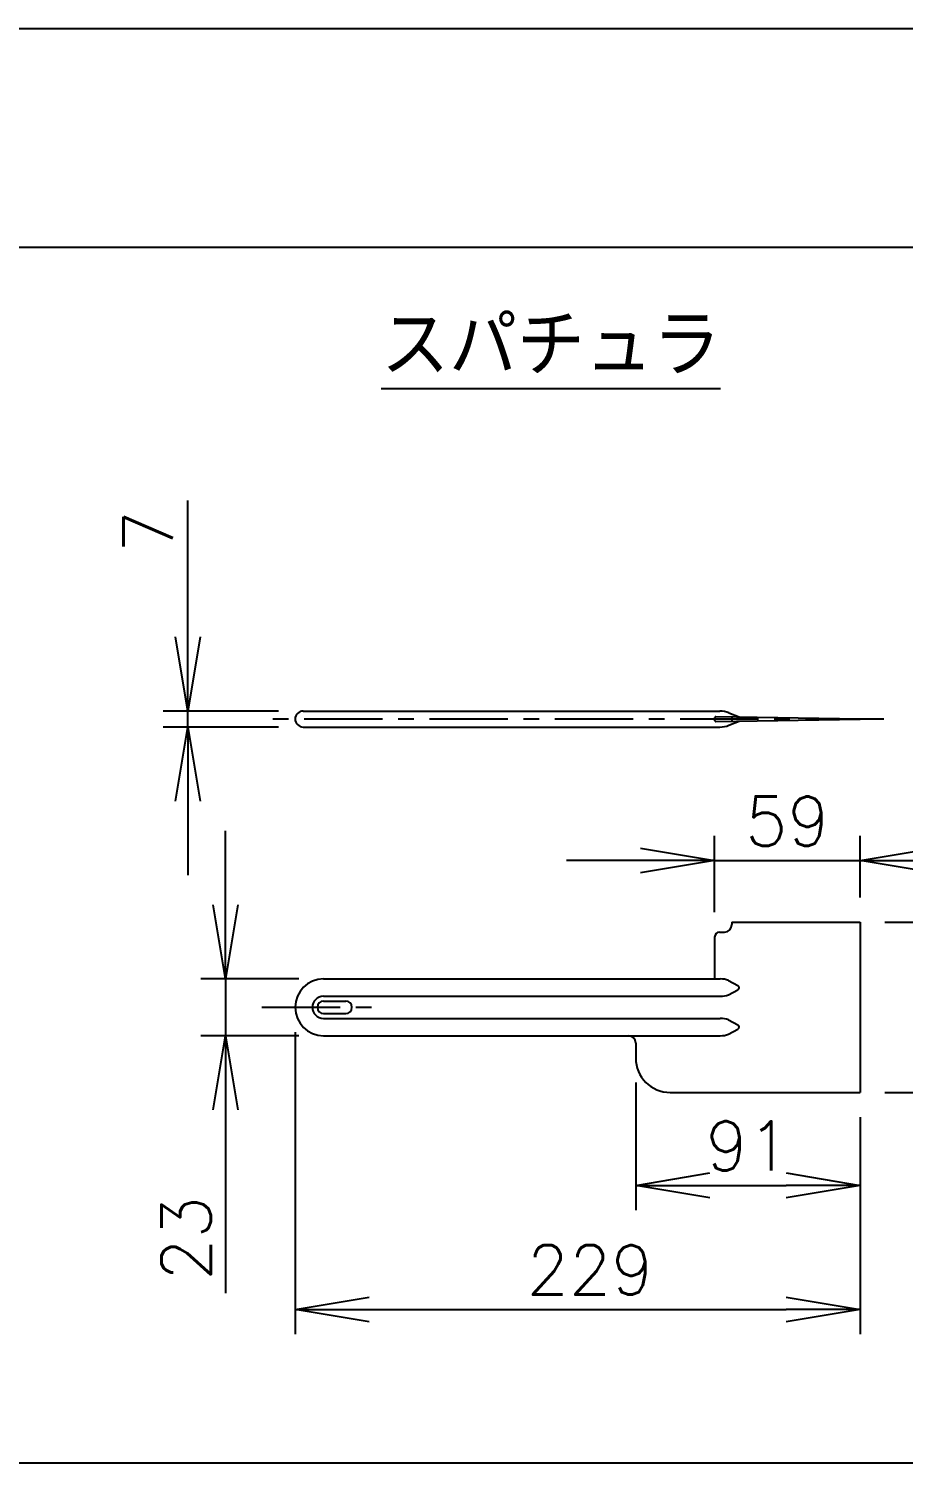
# Model space of a CAD drawing. Extents: x 115 to 2025, y 0 to 1377.
# Drawn here: x 976.6 to 1153.8, y 1086.1 to 1376.8 of the extents above; entities that cross this region are included whole.
import ezdxf
from ezdxf.enums import TextEntityAlignment as Align

# ---------------------------------------------------------------- set-up
doc = ezdxf.new("R2010")
doc.units = 0
doc.header["$LTSCALE"] = 0.5
doc.header["$PDMODE"] = 3
doc.linetypes.add('CENTER', pattern=[50.8, 31.75, -6.35, 6.35, -6.35])
doc.layers.get('0').update_dxf_attribs({"linetype": 'CONTINUOUS'})
doc.layers.get('DEFPOINTS').update_dxf_attribs({"linetype": 'CONTINUOUS'})
for name, color, linetype in [('DANMEN', 7, 'CONTINUOUS'), ('SIYOU', 7, 'CONTINUOUS'), ('SUNPOU', 7, 'CONTINUOUS'), ('WAKU', 7, 'CONTINUOUS')]:
    doc.layers.add(name, color=color, linetype=linetype)
doc.styles.get("Standard").update_dxf_attribs({"font": 'ROMANS', "bigfont": 'EXTFONT.shx'})
doc.dimstyles.new('STYLE_1', dxfattribs={"dimscale": 5, "dimtxt": 2, "dimasz": 3, "dimexe": 1, "dimexo": 1, "dimgap": 0.6, "dimtad": 3, "dimdec": 0, "dimlfac": 2, "dimzin": 0, "dimdsep": 46, "dimtxsty": 'STANDARD', "dimblk1": 'OPEN', "dimblk2": 'OPEN', "dimsah": 1, "dimcen": 1.5, "dimadec": 0, "dimazin": 0, "dimtfac": 1, "dimtdec": 0, "dimtmove": 0, "dimatfit": 0, "dimldrblk": 'DOTSMALL', "dimfxl": 1, "dimtvp": 1, "dimtolj": 1, "dimtzin": 0, "dimarcsym": 0})

# ---------------------------------------------------------------- blocks, each defined once
blk = doc.blocks.new('_OPEN')
at = {"color": 0, "linetype": 'ByBlock'}
for p, q in [((-1, 0.167), (0, 0)), ((0, 0), (-1, -0.167)), ((0, 0), (-1, 0))]:
    blk.add_line(p, q, dxfattribs=at)
blk = doc.blocks.new('*D2')
at = {"layer": 'DEFPOINTS', "color": 0}
for p in [(1099.57, 1168.21), (1145.07, 1161.21), (1145.07, 1142.39)]:
    blk.add_point(p, dxfattribs=at)
at = {"layer": 'SUNPOU', "color": 0, "lineweight": -2}
for p, q in [((1099.57, 1163.21), (1099.57, 1137.39)), ((1145.07, 1156.21), (1145.07, 1137.39)), ((1114.57, 1142.39), (1130.07, 1142.39))]:
    blk.add_line(p, q, dxfattribs=at)
at = {"layer": 'SUNPOU', "color": 0, "lineweight": -2, "xscale": 15, "yscale": 15, "zscale": 15, "rotation": 180}
blk.add_blockref('_OPEN', (1099.57, 1142.39), dxfattribs=at)
at = {"layer": 'SUNPOU', "color": 0, "lineweight": -2, "xscale": 15, "yscale": 15, "zscale": 15}
blk.add_blockref('_OPEN', (1145.07, 1142.39), dxfattribs=at)
at = {"layer": 'SUNPOU', "color": 0, "insert": (1122.32, 1150.39), "char_height": 10, "attachment_point": 5}
blk.add_mtext('\\A1;91', dxfattribs=at)
blk = doc.blocks.new('_DotSmall')
at = {"color": 0, "linetype": 'ByBlock', "const_width": 0.5}
blk.add_lwpolyline([(-0.0625, 0, 1), (0.0625, 0, 1)], format="xyb", close=True, dxfattribs=at)
blk = doc.blocks.new('*D3')
at = {"layer": 'DEFPOINTS', "color": 0}
for p in [(1008.81, 1238.5), (1032.19, 1238.5), (1032.19, 1235.25)]:
    blk.add_point(p, dxfattribs=at)
at = {"layer": 'SUNPOU', "color": 0, "lineweight": -2}
for p, q in [((1008.81, 1253.5), (1008.81, 1281.17)), ((1027.19, 1238.5), (1003.81, 1238.5)), ((1008.81, 1235.25), (1008.81, 1238.5)), ((1027.19, 1235.25), (1003.81, 1235.25)), ((1008.81, 1220.25), (1008.81, 1205.25))]:
    blk.add_line(p, q, dxfattribs=at)
at = {"layer": 'SUNPOU', "color": 0, "lineweight": -2, "xscale": 15, "yscale": 15, "zscale": 15}
for p, rotation in [((1008.81, 1238.5), 270), ((1008.81, 1235.25), 90)]:
    blk.add_blockref('_OPEN', p, dxfattribs=dict(at, rotation=rotation))
at = {"layer": 'SUNPOU', "color": 0, "insert": (1000.81, 1274.83), "char_height": 10, "attachment_point": 5, "rotation": 90}
blk.add_mtext('\\A1;7', dxfattribs=at)
blk = doc.blocks.new('*D4')
at = {"layer": 'DEFPOINTS', "color": 0}
for p in [(1145.07, 1208.21), (1145.07, 1195.71), (1115.57, 1192.71)]:
    blk.add_point(p, dxfattribs=at)
at = {"layer": 'SUNPOU', "color": 0, "lineweight": -2}
for p, q in [((1115.57, 1197.71), (1115.57, 1213.21)), ((1145.07, 1200.71), (1145.07, 1213.21)), ((1100.57, 1208.21), (1085.57, 1208.21)), ((1115.57, 1208.21), (1145.07, 1208.21)), ((1160.07, 1208.21), (1175.07, 1208.21))]:
    blk.add_line(p, q, dxfattribs=at)
at = {"layer": 'SUNPOU', "color": 0, "lineweight": -2, "xscale": 15, "yscale": 15, "zscale": 15}
blk.add_blockref('_OPEN', (1115.57, 1208.21), dxfattribs=at)
at = {"layer": 'SUNPOU', "color": 0, "lineweight": -2, "xscale": 15, "yscale": 15, "zscale": 15, "rotation": 180}
blk.add_blockref('_OPEN', (1145.07, 1208.21), dxfattribs=at)
at = {"layer": 'SUNPOU', "color": 0, "insert": (1130.32, 1216.21), "char_height": 10, "attachment_point": 5}
blk.add_mtext('\\A1;59', dxfattribs=at)
blk = doc.blocks.new('*D5')
at = {"layer": 'DEFPOINTS', "color": 0}
for p in [(1145.07, 1195.71), (1145.07, 1161.21), (1190.87, 1161.21)]:
    blk.add_point(p, dxfattribs=at)
at = {"layer": 'SUNPOU', "color": 0, "lineweight": -2}
for p, q in [((1190.87, 1210.71), (1190.87, 1225.71)), ((1150.07, 1195.71), (1195.87, 1195.71)), ((1190.87, 1195.71), (1190.87, 1161.21)), ((1150.07, 1161.21), (1195.87, 1161.21)), ((1190.87, 1146.21), (1190.87, 1109.98))]:
    blk.add_line(p, q, dxfattribs=at)
at = {"layer": 'SUNPOU', "color": 0, "lineweight": -2, "xscale": 15, "yscale": 15, "zscale": 15}
for p, rotation in [((1190.87, 1195.71), 270), ((1190.87, 1161.21), 90)]:
    blk.add_blockref('_OPEN', p, dxfattribs=dict(at, rotation=rotation))
at = {"layer": 'SUNPOU', "color": 0, "insert": (1182.87, 1120.6), "char_height": 10, "attachment_point": 5, "rotation": 90}
blk.add_mtext('\\A1;69', dxfattribs=at)
blk = doc.blocks.new('*D6')
at = {"layer": 'DEFPOINTS', "color": 0}
for p in [(1030.57, 1178.46), (1145.07, 1161.21), (1145.07, 1117.25)]:
    blk.add_point(p, dxfattribs=at)
at = {"layer": 'SUNPOU', "color": 0, "lineweight": -2}
for p, q in [((1030.57, 1173.46), (1030.57, 1112.25)), ((1145.07, 1156.21), (1145.07, 1112.25)), ((1045.57, 1117.25), (1130.07, 1117.25))]:
    blk.add_line(p, q, dxfattribs=at)
at = {"layer": 'SUNPOU', "color": 0, "lineweight": -2, "xscale": 15, "yscale": 15, "zscale": 15, "rotation": 180}
blk.add_blockref('_OPEN', (1030.57, 1117.25), dxfattribs=at)
at = {"layer": 'SUNPOU', "color": 0, "lineweight": -2, "xscale": 15, "yscale": 15, "zscale": 15}
blk.add_blockref('_OPEN', (1145.07, 1117.25), dxfattribs=at)
at = {"layer": 'SUNPOU', "color": 0, "insert": (1090.32, 1125.25), "char_height": 10, "attachment_point": 5}
blk.add_mtext('\\A1;229', dxfattribs=at)
blk = doc.blocks.new('*D12')
at = {"layer": 'DEFPOINTS', "color": 0}
for p in [(1036.32, 1184.21), (1016.46, 1172.71), (1036.32, 1172.71)]:
    blk.add_point(p, dxfattribs=at)
at = {"layer": 'SUNPOU', "color": 0, "lineweight": -2}
for p, q in [((1016.46, 1199.21), (1016.46, 1214.21)), ((1031.32, 1184.21), (1011.46, 1184.21)), ((1016.46, 1184.21), (1016.46, 1172.71)), ((1031.32, 1172.71), (1011.46, 1172.71)), ((1016.46, 1157.71), (1016.46, 1120.52))]:
    blk.add_line(p, q, dxfattribs=at)
at = {"layer": 'SUNPOU', "color": 0, "lineweight": -2, "xscale": 15, "yscale": 15, "zscale": 15}
for p, rotation in [((1016.46, 1184.21), 270), ((1016.46, 1172.71), 90)]:
    blk.add_blockref('_OPEN', p, dxfattribs=dict(at, rotation=rotation))
at = {"layer": 'SUNPOU', "color": 0, "insert": (1008.46, 1131.62), "char_height": 10, "attachment_point": 5, "rotation": 90}
blk.add_mtext('\\A1;23', dxfattribs=at)

msp = doc.modelspace()

# ---------------------------------------------------------------- linework, layer by layer
at = {"color": 2}
for p, q in [((1032.19, 1238.5), (1116.61, 1238.5)), ((1115.57, 1236.63), (1115.57, 1237.12)), ((1115.82, 1237.37), (1145.07, 1236.93)), ((1115.82, 1236.38), (1145.07, 1236.83)), ((1118.46, 1238.14), (1120.57, 1237.3)), ((1118.46, 1235.61), (1120.57, 1236.45)), ((1119.07, 1237.32), (1119.07, 1236.43)), ((1145.07, 1236.83), (1145.07, 1236.93)), ((1032.19, 1235.25), (1116.61, 1235.25)), ((1119.07, 1195.71), (1145.07, 1195.71)), ((1119.07, 1195.71), (1119.07, 1195.21)), ((1145.07, 1195.71), (1145.07, 1161.21)), ((1115.57, 1192.71), (1115.57, 1184.21)), ((1116.57, 1193.71), (1117.57, 1193.71)), ((1036.32, 1184.21), (1116.71, 1184.21)), ((1118.38, 1183.93), (1120.3, 1182.91)), ((1036.32, 1180.71), (1116.71, 1180.71)), ((1118.38, 1181), (1120.3, 1182.02)), ((1036.32, 1179.71), (1040.82, 1179.71)), ((1036.32, 1177.21), (1040.82, 1177.21)), ((1036.32, 1176.21), (1116.71, 1176.21)), ((1118.38, 1175.93), (1120.3, 1174.91)), ((1036.32, 1172.71), (1116.71, 1172.71)), ((1118.38, 1173), (1120.3, 1174.02)), ((1099.57, 1171.21), (1099.57, 1168.21)), ((1106.57, 1161.21), (1145.07, 1161.21))]:
    msp.add_line(p, q, dxfattribs=at)
for centre, radius, start, end in [((1032.19, 1236.88), 1.62, 90, 180), ((1116.61, 1233.5), 5, 68.1777, 90), ((1032.19, 1236.88), 1.62, 180, 270), ((1115.82, 1237.12), 0.25, 89.1261, 180), ((1115.82, 1236.63), 0.25, 180, 270.8739), ((1116.61, 1240.25), 5, 270, 291.8223), ((1117.57, 1195.21), 1.5, 270, 0), ((1116.57, 1192.71), 1, 90, 180), ((1036.32, 1178.46), 5.75, 90, 270), ((1116.71, 1179.21), 5, 70.5091, 90), ((1036.32, 1178.46), 2.25, 90, 270), ((1116.71, 1185.71), 5, 270, 289.4909), ((1120.07, 1182.46), 0.5, 293.5007, 62.6295), ((1036.32, 1178.46), 1.25, 90, 270), ((1040.82, 1178.46), 1.25, 270, 90), ((1116.71, 1171.21), 5, 70.5091, 90), ((1120.07, 1174.46), 0.5, 297.3705, 66.4993), ((1098.07, 1171.21), 1.5, 0, 90), ((1116.71, 1177.71), 5, 270, 289.4909), ((1106.57, 1168.21), 7, 180, 270)]:
    msp.add_arc(centre, radius, start, end, dxfattribs=at)
at = {"layer": 'DANMEN', "color": 2, "linetype": 'CENTER'}
for p, q in [((1149.84, 1236.88), (1024.21, 1236.88)), ((1023.8, 1178.46), (1048.24, 1178.46))]:
    msp.add_line(p, q, dxfattribs=at)
at = {"layer": 'SIYOU', "color": 7}
for p, q in [((170.49, 1332.5), (1561.26, 1332.5)), ((1191.96, 1086.07), (170.49, 1086.07))]:
    msp.add_line(p, q, dxfattribs=at)
at = {"layer": 'WAKU', "color": 6}
msp.add_line((2025, 1376.75), (115, 1376.75), dxfattribs=at)

# ---------------------------------------------------------------- texts
at = {"layer": 'SIYOU', "color": 1}
msp.add_text('%%uスパチュラ', height=12.5, dxfattribs=at).set_placement((1082.39, 1306.36), align=Align.CENTER)

# ---------------------------------------------------------------- dimensions: what is measured, and where the dimension line sits
at = {"layer": 'SUNPOU'}
for base, p1, p2, picture, middle in [((1008.81493797, 1238.50050193), (1032.19489741, 1235.25050193), (1032.19489741, 1238.50050193), '*D3', (1000.81493797, 1274.83383526)), ((1190.87, 1161.21), (1145.07, 1195.71), (1145.07, 1161.21), '*D5', (1182.87, 1120.6)), ((1016.46, 1172.71), (1036.32, 1184.21), (1036.32, 1172.71), '*D12', (1008.46, 1131.62))]:
    dim = msp.add_linear_dim(base=base, p1=p1, p2=p2, angle=90, dimstyle='STYLE_1', dxfattribs=at)
    dim.commit()
    dim.dimension.update_dxf_attribs({"geometry": picture, "text_midpoint": middle})
for base, p1, p2, picture, middle in [((1145.07, 1208.21), (1115.57, 1192.71), (1145.07, 1195.71), '*D4', (1130.32, 1208.21)), ((1145.07, 1117.25), (1030.57, 1178.46), (1145.07, 1161.21), '*D6', (1090.32, 1117.25))]:
    dim = msp.add_linear_dim(base=base, p1=p1, p2=p2, dimstyle='STYLE_1', dxfattribs=at)
    dim.commit()
    dim.dimension.update_dxf_attribs({"geometry": picture, "text_midpoint": middle, "dimtype": 160})
dim = msp.add_linear_dim(base=(1145.07, 1142.39), p1=(1099.57, 1168.21), p2=(1145.07, 1161.21), dimstyle='STYLE_1', dxfattribs=at)
dim.commit()
dim.dimension.update_dxf_attribs({"geometry": '*D2', "text_midpoint": (1122.32, 1150.39)})

doc.saveas('drawing.dxf')
